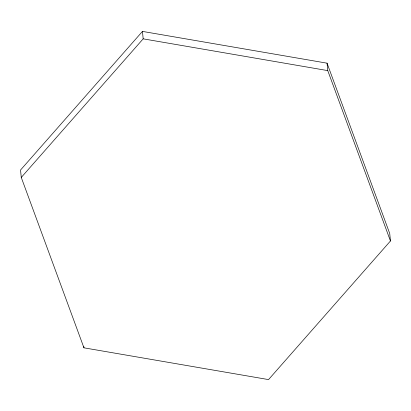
<?xml version="1.0" encoding="UTF-8"?>
<svg xmlns="http://www.w3.org/2000/svg" width="411" height="411" viewBox="0 0 411 411"><rect width="100%" height="100%" fill="white"/><g stroke="black" fill="none" stroke-linecap="round" stroke-linejoin="round"><path stroke-width="0.62" d="M142.458 31.406L20.55 170.01L21.264 177.444L83.952 347.824L268.542 379.594L390.45 240.99L389.736 233.556L327.048 63.176L142.458 31.406L143.172 38.84L21.264 177.444M143.172 38.84L327.762 70.615L390.45 240.99M327.048 63.176L327.762 70.615M83.834 346.581L83.952 347.824"/></g></svg>
